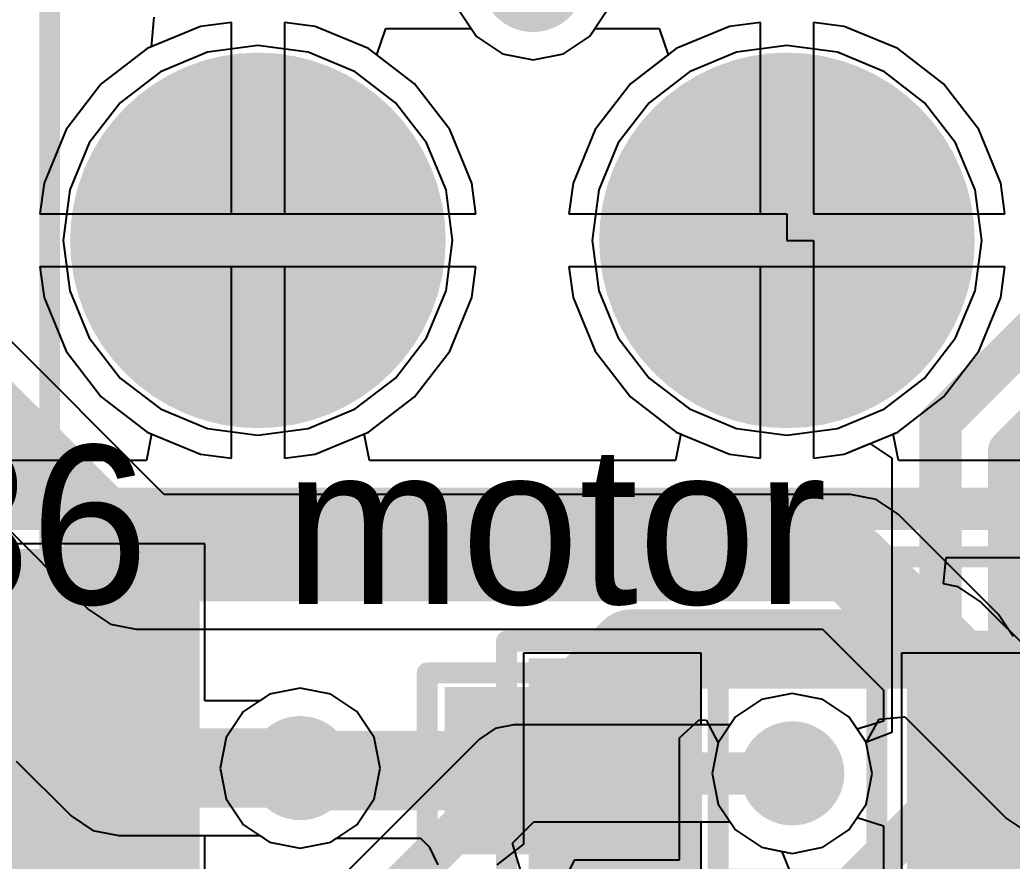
# Model space of a CAD drawing. Header units: millimetres. Extents: x 3.6 to 6.79, y 1.07 to 2.73.
# Drawn here: x 6.236 to 6.4236, y 1.6824 to 1.8415 of the extents above; entities that cross this region are included whole.
import ezdxf

# ---------------------------------------------------------------- set-up
doc = ezdxf.new("R2010")
doc.units = ezdxf.units.MM
doc.header["$MEASUREMENT"] = 0
for name, color, linetype in [('BottomLayer', 5, 'Continuous'), ('BottomOverlay', 54, 'Continuous'), ('BottomPaste', 16, 'Continuous'), ('BottomSolder', 6, 'Continuous'), ('Mechanical15', 56, 'Continuous'), ('MidLayer1', 16, 'Continuous'), ('MidLayer2', 76, 'Continuous'), ('MultiLayer', 9, 'Continuous'), ('PadHoleLayer', 156, 'Continuous'), ('TopLayer', 1, 'Continuous'), ('TopOverlay', 2, 'Continuous'), ('TopPaste', 8, 'Continuous'), ('TopSolder', 216, 'Continuous'), ('ViaHoleLayer', 16, 'Continuous')]:
    doc.layers.add(name, color=color, linetype=linetype)

# ---------------------------------------------------------------- blocks, each defined once
blk = doc.blocks.new('RES_SMD_0603_B_75')
at = {"layer": 'BottomLayer'}
for points in [[(-0.04681, -0.01772), (-0.02319, -0.01772), (-0.04681, 0.01772), (-0.02319, 0.01772)], [(0.02468, -0.01772), (0.0483, -0.01772), (0.02468, 0.01771), (0.0483, 0.01771)]]:
    blk.add_solid(points, dxfattribs=at)
at = {"layer": 'BottomOverlay', "const_width": 0.00394}
for points in [[(-0.055, 0.025), (0.035, 0.025)], [(-0.055, -0.025), (-0.055, 0.025)], [(0.035, 0.025), (0.055, 0.025)], [(0.055, -0.025), (0.055, 0.025)], [(-0.015, 0.02), (0.015, 0.02)], [(-0.015, -0.02), (-0.015, 0.02)], [(0.015, -0.02), (0.015, 0.02)], [(-0.015, -0.02), (0.015, -0.02)], [(-0.055, -0.025), (0.055, -0.025)]]:
    blk.add_lwpolyline(points, dxfattribs=at)
at = {"layer": 'BottomOverlay', "const_width": 0.00197}
for points in [[(-0.05599, 0.025, 1), (-0.05402, 0.025, 1)], [(-0.05599, 0.025, 1), (-0.05402, 0.025, 1)], [(0.03401, 0.025, 1), (0.03598, 0.025, 1)], [(0.03401, 0.025, 1), (0.03598, 0.025, 1)], [(0.05401, 0.025, 1), (0.05598, 0.025, 1)], [(0.05401, 0.025, 1), (0.05598, 0.025, 1)], [(-0.01599, 0.02, 1), (-0.01402, 0.02, 1)], [(-0.01599, 0.02, 1), (-0.01402, 0.02, 1)], [(0.01401, 0.02, 1), (0.01598, 0.02, 1)], [(0.01401, 0.02, 1), (0.01598, 0.02, 1)], [(-0.01599, -0.02, 1), (-0.01402, -0.02, 1)], [(-0.01599, -0.02, 1), (-0.01402, -0.02, 1)], [(0.01401, -0.02, 1), (0.01598, -0.02, 1)], [(0.01401, -0.02, 1), (0.01598, -0.02, 1)], [(-0.05599, -0.025, 1), (-0.05402, -0.025, 1)], [(-0.05599, -0.025, 1), (-0.05402, -0.025, 1)], [(0.05401, -0.025, 1), (0.05598, -0.025, 1)], [(0.05401, -0.025, 1), (0.05598, -0.025, 1)]]:
    blk.add_lwpolyline(points, format="xyb", close=True, dxfattribs=at)
at = {"layer": 'BottomPaste'}
for points in [[(-0.04681, -0.01772), (-0.02319, -0.01772), (-0.04681, 0.01772), (-0.02319, 0.01772)], [(0.02468, -0.01772), (0.0483, -0.01772), (0.02468, 0.01771), (0.0483, 0.01771)]]:
    blk.add_solid(points, dxfattribs=at)
at = {"layer": 'BottomSolder'}
for points in [[(-0.05081, -0.02172), (-0.01919, -0.02172), (-0.05081, 0.02172), (-0.01919, 0.02172)], [(0.02068, -0.02172), (0.0523, -0.02172), (0.02068, 0.02171), (0.0523, 0.02171)]]:
    blk.add_solid(points, dxfattribs=at)
blk = doc.blocks.new('RES_SMD_2512_B_78')
at = {"layer": 'BottomLayer'}
blk.add_solid([(-0.16141, 0.05996), (-0.16141, -0.06996), (-0.09054, 0.05996), (-0.09054, -0.06996)], dxfattribs=at)
at = {"layer": 'BottomOverlay', "const_width": 0.00394}
for points in [[(0.12599, 0.05799), (-0.12598, 0.05799)], [(-0.12598, -0.06799), (-0.12598, 0.05799)]]:
    blk.add_lwpolyline(points, dxfattribs=at)
at = {"layer": 'BottomOverlay', "const_width": 0.00197}
blk.add_lwpolyline([(-0.12696, 0.05799, 1), (-0.12499, 0.05799, 1)], format="xyb", close=True, dxfattribs=at)
blk.add_lwpolyline([(-0.12696, 0.05799, 1), (-0.12499, 0.05799, 1)], format="xyb", close=True, dxfattribs=at)
at = {"layer": 'BottomPaste'}
blk.add_solid([(-0.16141, 0.05996), (-0.16141, -0.06996), (-0.09054, 0.05996), (-0.09054, -0.06996)], dxfattribs=at)
at = {"layer": 'BottomSolder'}
blk.add_solid([(-0.16541, 0.06396), (-0.16541, -0.07396), (-0.08654, 0.06396), (-0.08654, -0.07396)], dxfattribs=at)
blk = doc.blocks.new('JP3_D2C_B_114')
at = {"layer": 'BottomLayer', "const_width": 0.0315}
for points in [[(0.08425, 0.05, 1), (0.11575, 0.05, 1)], [(0.08425, -0.05, 1), (0.11575, -0.05, 1)]]:
    blk.add_lwpolyline(points, format="xyb", close=True, dxfattribs=at)
at = {"layer": 'BottomSolder', "const_width": 0.0355}
for points in [[(0.08225, 0.05, 1), (0.11775, 0.05, 1)], [(0.08225, -0.05, 1), (0.11775, -0.05, 1)]]:
    blk.add_lwpolyline(points, format="xyb", close=True, dxfattribs=at)
at = {"layer": 'Mechanical15', "const_width": 0.00394}
for points in [[(0.15984, -0.08937), (0.15984, 0.45512)], [(0.15984, -0.08937), (-0.15984, -0.08937)]]:
    blk.add_lwpolyline(points, dxfattribs=at)
at = {"layer": 'Mechanical15', "const_width": 0.00197}
blk.add_lwpolyline([(0.15886, -0.08937, 1), (0.16083, -0.08937, 1)], format="xyb", close=True, dxfattribs=at)
blk.add_lwpolyline([(0.15886, -0.08937, 1), (0.16083, -0.08937, 1)], format="xyb", close=True, dxfattribs=at)
at = {"layer": 'MidLayer1', "const_width": 0.0315}
for points in [[(0.08425, 0.05, 1), (0.11575, 0.05, 1)], [(0.08425, -0.05, 1), (0.11575, -0.05, 1)]]:
    blk.add_lwpolyline(points, format="xyb", close=True, dxfattribs=at)
at = {"layer": 'MidLayer2', "const_width": 0.0315}
for points in [[(0.08425, 0.05, 1), (0.11575, 0.05, 1)], [(0.08425, -0.05, 1), (0.11575, -0.05, 1)]]:
    blk.add_lwpolyline(points, format="xyb", close=True, dxfattribs=at)
at = {"layer": 'MultiLayer', "const_width": 0.0315}
for points in [[(0.08425, 0.05, 1), (0.11575, 0.05, 1)], [(0.08425, -0.05, 1), (0.11575, -0.05, 1)]]:
    blk.add_lwpolyline(points, format="xyb", close=True, dxfattribs=at)
at = {"layer": 'PadHoleLayer', "const_width": 0.02165}
for points in [[(0.08917, 0.05, 1), (0.11083, 0.05, 1)], [(0.08917, -0.05, 1), (0.11083, -0.05, 1)]]:
    blk.add_lwpolyline(points, format="xyb", close=True, dxfattribs=at)
at = {"layer": 'TopLayer', "const_width": 0.0315}
for points in [[(0.08425, 0.05, 1), (0.11575, 0.05, 1)], [(0.08425, -0.05, 1), (0.11575, -0.05, 1)]]:
    blk.add_lwpolyline(points, format="xyb", close=True, dxfattribs=at)
at = {"layer": 'TopSolder', "const_width": 0.0355}
for points in [[(0.08225, 0.05, 1), (0.11775, 0.05, 1)], [(0.08225, -0.05, 1), (0.11775, -0.05, 1)]]:
    blk.add_lwpolyline(points, format="xyb", close=True, dxfattribs=at)
blk = doc.blocks.new('RES_SMD_0603_167')
at = {"layer": 'TopLayer'}
for points in [[(-0.04681, -0.01772), (-0.02319, -0.01772), (-0.04681, 0.01772), (-0.02319, 0.01772)], [(0.02468, -0.01771), (0.0483, -0.01771), (0.02468, 0.01772), (0.0483, 0.01772)]]:
    blk.add_solid(points, dxfattribs=at)
at = {"layer": 'TopOverlay', "const_width": 0.00394}
for points in [[(-0.055, 0.025), (-0.055, -0.025)], [(-0.055, 0.025), (0.055, 0.025)], [(0.055, 0.025), (0.055, -0.025)], [(-0.015, 0.02), (-0.015, -0.02)], [(-0.015, 0.02), (0.015, 0.02)], [(0.015, 0.02), (0.015, -0.02)], [(-0.015, -0.02), (0.015, -0.02)], [(-0.055, -0.025), (0.035, -0.025)], [(0.035, -0.025), (0.055, -0.025)]]:
    blk.add_lwpolyline(points, dxfattribs=at)
at = {"layer": 'TopOverlay', "const_width": 0.00197}
for points in [[(-0.05599, 0.025, 1), (-0.05402, 0.025, 1)], [(-0.05599, 0.025, 1), (-0.05402, 0.025, 1)], [(0.05401, 0.025, 1), (0.05598, 0.025, 1)], [(0.05401, 0.025, 1), (0.05598, 0.025, 1)], [(-0.01599, 0.02, 1), (-0.01402, 0.02, 1)], [(-0.01599, 0.02, 1), (-0.01402, 0.02, 1)], [(0.01401, 0.02, 1), (0.01598, 0.02, 1)], [(0.01401, 0.02, 1), (0.01598, 0.02, 1)], [(-0.01599, -0.02, 1), (-0.01402, -0.02, 1)], [(-0.01599, -0.02, 1), (-0.01402, -0.02, 1)], [(0.01401, -0.02, 1), (0.01598, -0.02, 1)], [(0.01401, -0.02, 1), (0.01598, -0.02, 1)], [(-0.05599, -0.025, 1), (-0.05402, -0.025, 1)], [(-0.05599, -0.025, 1), (-0.05402, -0.025, 1)], [(0.03401, -0.025, 1), (0.03598, -0.025, 1)], [(0.03401, -0.025, 1), (0.03598, -0.025, 1)], [(0.05401, -0.025, 1), (0.05598, -0.025, 1)], [(0.05401, -0.025, 1), (0.05598, -0.025, 1)]]:
    blk.add_lwpolyline(points, format="xyb", close=True, dxfattribs=at)
at = {"layer": 'TopPaste'}
for points in [[(-0.04681, -0.01772), (-0.02319, -0.01772), (-0.04681, 0.01772), (-0.02319, 0.01772)], [(0.02468, -0.01771), (0.0483, -0.01771), (0.02468, 0.01772), (0.0483, 0.01772)]]:
    blk.add_solid(points, dxfattribs=at)
at = {"layer": 'TopSolder'}
for points in [[(-0.05081, -0.02172), (-0.01919, -0.02172), (-0.05081, 0.02172), (-0.01919, 0.02172)], [(0.02068, -0.02171), (0.0523, -0.02171), (0.02068, 0.02172), (0.0523, 0.02172)]]:
    blk.add_solid(points, dxfattribs=at)

msp = doc.modelspace()

# ---------------------------------------------------------------- linework, layer by layer
at = {"layer": 'BottomLayer'}
for p, q in [((6.31902, 1.84321), (6.3223, 1.8383)), ((6.3437, 1.8383), (6.34698, 1.84321)), ((6.27017, 1.8402), (6.26007, 1.83602)), ((6.276, 1.84097), (6.27017, 1.8402)), ((6.276, 1.80477), (6.276, 1.84097)), ((6.29183, 1.8402), (6.286, 1.84097)), ((6.286, 1.84097), (6.286, 1.80477)), ((6.30193, 1.83602), (6.29183, 1.8402)), ((6.37017, 1.8402), (6.36007, 1.83602)), ((6.376, 1.84097), (6.37017, 1.8402)), ((6.376, 1.80477), (6.376, 1.84097)), ((6.39183, 1.8402), (6.386, 1.84097)), ((6.386, 1.84097), (6.386, 1.80477)), ((6.40193, 1.83602), (6.39183, 1.8402)), ((6.3223, 1.8383), (6.32721, 1.83502)), ((6.33879, 1.83502), (6.3437, 1.8383)), ((6.26007, 1.83602), (6.2514, 1.82937)), ((6.3106, 1.82937), (6.30193, 1.83602)), ((6.32721, 1.83502), (6.333, 1.83387)), ((6.333, 1.83387), (6.33879, 1.83502)), ((6.36007, 1.83602), (6.3514, 1.82937)), ((6.4106, 1.82937), (6.40193, 1.83602)), ((6.2514, 1.82937), (6.24475, 1.8207)), ((6.31725, 1.8207), (6.3106, 1.82937)), ((6.3514, 1.82937), (6.34475, 1.8207)), ((6.41725, 1.8207), (6.4106, 1.82937)), ((6.24475, 1.8207), (6.24057, 1.8106)), ((6.32143, 1.8106), (6.31725, 1.8207)), ((6.34475, 1.8207), (6.34057, 1.8106)), ((6.42143, 1.8106), (6.41725, 1.8207)), ((6.24057, 1.8106), (6.2398, 1.80477)), ((6.3222, 1.80477), (6.32143, 1.8106)), ((6.34057, 1.8106), (6.3398, 1.80477)), ((6.4222, 1.80477), (6.42143, 1.8106)), ((6.2398, 1.80477), (6.276, 1.80477)), ((6.286, 1.80477), (6.3222, 1.80477)), ((6.3398, 1.80477), (6.376, 1.80477)), ((6.386, 1.80477), (6.4222, 1.80477)), ((6.276, 1.79477), (6.2398, 1.79477)), ((6.2398, 1.79477), (6.24057, 1.78894)), ((6.276, 1.75858), (6.276, 1.79477)), ((6.3222, 1.79477), (6.286, 1.79477)), ((6.286, 1.79477), (6.286, 1.75858)), ((6.32143, 1.78894), (6.3222, 1.79477)), ((6.376, 1.79477), (6.3398, 1.79477)), ((6.3398, 1.79477), (6.34057, 1.78894)), ((6.376, 1.75858), (6.376, 1.79477)), ((6.4222, 1.79477), (6.386, 1.79477)), ((6.386, 1.79477), (6.386, 1.75858)), ((6.42143, 1.78894), (6.4222, 1.79477)), ((6.24057, 1.78894), (6.24475, 1.77884)), ((6.31725, 1.77884), (6.32143, 1.78894)), ((6.34057, 1.78894), (6.34475, 1.77884)), ((6.41725, 1.77884), (6.42143, 1.78894)), ((6.24475, 1.77884), (6.2514, 1.77018)), ((6.3106, 1.77018), (6.31725, 1.77884)), ((6.34475, 1.77884), (6.3514, 1.77018)), ((6.4106, 1.77018), (6.41725, 1.77884)), ((6.2514, 1.77018), (6.26007, 1.76352)), ((6.30193, 1.76352), (6.3106, 1.77018)), ((6.3514, 1.77018), (6.36007, 1.76352)), ((6.40193, 1.76352), (6.4106, 1.77018)), ((6.26007, 1.76352), (6.27017, 1.75934)), ((6.29183, 1.75934), (6.30193, 1.76352)), ((6.36007, 1.76352), (6.37017, 1.75934)), ((6.39183, 1.75934), (6.40193, 1.76352)), ((6.27017, 1.75934), (6.276, 1.75858)), ((6.286, 1.75858), (6.29183, 1.75934)), ((6.37017, 1.75934), (6.376, 1.75858)), ((6.386, 1.75858), (6.39183, 1.75934)), ((6.27096, 1.74241), (6.13104, 1.74241)), ((6.27096, 1.71274), (6.27096, 1.74241)), ((6.36481, 1.72172), (6.33119, 1.72172)), ((6.33119, 1.72172), (6.33119, 1.68561)), ((6.36481, 1.70818), (6.36481, 1.72172)), ((6.4363, 1.72171), (6.40268, 1.72171)), ((6.40268, 1.72171), (6.40268, 1.67628)), ((6.289, 1.71513), (6.28321, 1.71398)), ((6.29479, 1.71398), (6.289, 1.71513)), ((6.28136, 1.71274), (6.27096, 1.71274)), ((6.28321, 1.71398), (6.28136, 1.71274)), ((6.2997, 1.7107), (6.29479, 1.71398)), ((6.37621, 1.71298), (6.3713, 1.7097)), ((6.382, 1.71413), (6.37621, 1.71298)), ((6.38779, 1.71298), (6.382, 1.71413)), ((6.3927, 1.7097), (6.38779, 1.71298)), ((6.30298, 1.70579), (6.2997, 1.7107)), ((6.3713, 1.7097), (6.37028, 1.70818)), ((6.39598, 1.70479), (6.3927, 1.7097)), ((6.37028, 1.70818), (6.36481, 1.70818)), ((6.30413, 1.7), (6.30298, 1.70579)), ((6.39713, 1.699), (6.39598, 1.70479)), ((6.30298, 1.69421), (6.30413, 1.7)), ((6.39598, 1.69321), (6.39713, 1.699)), ((6.2997, 1.6893), (6.30298, 1.69421)), ((6.3927, 1.6883), (6.39598, 1.69321)), ((6.29479, 1.68602), (6.2997, 1.6893)), ((6.36481, 1.67628), (6.36481, 1.68982)), ((6.36481, 1.68982), (6.37028, 1.68982)), ((6.37028, 1.68982), (6.3713, 1.6883)), ((6.3713, 1.6883), (6.37621, 1.68502)), ((6.38779, 1.68502), (6.3927, 1.6883)), ((6.27096, 1.66505), (6.27096, 1.68726)), ((6.27096, 1.68726), (6.28136, 1.68726)), ((6.28136, 1.68726), (6.28321, 1.68602)), ((6.28321, 1.68602), (6.289, 1.68487)), ((6.289, 1.68487), (6.29479, 1.68602)), ((6.33119, 1.68561), (6.32619, 1.6817)), ((6.37621, 1.68502), (6.382, 1.68387)), ((6.382, 1.68387), (6.38779, 1.68502))]:
    msp.add_line(p, q, dxfattribs=at)
for points, const_width in [([(6.32808, 1.849, 1), (6.33792, 1.849, 1)], 0.00984), ([(6.28408, 1.7, 1), (6.29392, 1.7, 1)], 0.00984), ([(6.37708, 1.699, 1), (6.38692, 1.699, 1)], 0.00984), ([(6.28525, 1.7, 1), (6.29275, 1.7, 1)], 0.0075), ([(6.346, 1.699, 1), (6.35, 1.699, 1)], 0.004), ([(6.38, 1.699, 1), (6.384, 1.699, 1)], 0.004), ([(6.41749, 1.699, 1), (6.42149, 1.699, 1)], 0.004)]:
    msp.add_lwpolyline(points, format="xyb", close=True, dxfattribs=dict(at, const_width=const_width))
for points, const_width in [([(6.20298, 1.7), (6.289, 1.7)], 0.015), ([(6.348, 1.699), (6.382, 1.699)], 0.008), ([(6.41949, 1.63651), (6.41949, 1.699)], 0.008)]:
    msp.add_lwpolyline(points, dxfattribs=dict(at, const_width=const_width))
at = {"layer": 'MidLayer1'}
for p, q in [((6.31902, 1.84321), (6.3223, 1.8383)), ((6.3437, 1.8383), (6.34698, 1.84321)), ((6.3223, 1.8383), (6.32721, 1.83502)), ((6.33879, 1.83502), (6.3437, 1.8383)), ((6.281, 1.83658), (6.27147, 1.83533)), ((6.29053, 1.83533), (6.281, 1.83658)), ((6.381, 1.83658), (6.37147, 1.83533)), ((6.39053, 1.83533), (6.381, 1.83658)), ((6.27147, 1.83533), (6.26259, 1.83165)), ((6.29941, 1.83165), (6.29053, 1.83533)), ((6.32721, 1.83502), (6.333, 1.83387)), ((6.333, 1.83387), (6.33879, 1.83502)), ((6.37147, 1.83533), (6.36259, 1.83165)), ((6.39941, 1.83165), (6.39053, 1.83533)), ((6.26259, 1.83165), (6.25497, 1.8258)), ((6.30703, 1.8258), (6.29941, 1.83165)), ((6.36259, 1.83165), (6.35497, 1.8258)), ((6.40703, 1.8258), (6.39941, 1.83165)), ((6.25497, 1.8258), (6.24912, 1.81818)), ((6.31288, 1.81818), (6.30703, 1.8258)), ((6.35497, 1.8258), (6.34912, 1.81818)), ((6.41288, 1.81818), (6.40703, 1.8258)), ((6.24912, 1.81818), (6.24544, 1.8093)), ((6.31656, 1.8093), (6.31288, 1.81818)), ((6.34912, 1.81818), (6.34544, 1.8093)), ((6.41656, 1.8093), (6.41288, 1.81818)), ((6.24544, 1.8093), (6.24419, 1.79977)), ((6.31781, 1.79977), (6.31656, 1.8093)), ((6.34544, 1.8093), (6.34419, 1.79977)), ((6.41781, 1.79977), (6.41656, 1.8093)), ((6.24419, 1.79977), (6.24544, 1.79024)), ((6.31656, 1.79024), (6.31781, 1.79977)), ((6.34419, 1.79977), (6.34544, 1.79024)), ((6.41656, 1.79024), (6.41781, 1.79977)), ((6.26328, 1.75174), (6.21774, 1.79728)), ((6.24544, 1.79024), (6.24912, 1.78137)), ((6.31288, 1.78137), (6.31656, 1.79024)), ((6.34544, 1.79024), (6.34912, 1.78137)), ((6.41288, 1.78137), (6.41656, 1.79024)), ((6.19599, 1.78299), (6.24899, 1.72999)), ((6.24912, 1.78137), (6.25497, 1.77374)), ((6.30703, 1.77374), (6.31288, 1.78137)), ((6.34912, 1.78137), (6.35497, 1.77374)), ((6.40703, 1.77374), (6.41288, 1.78137)), ((6.25497, 1.77374), (6.26259, 1.76789)), ((6.29941, 1.76789), (6.30703, 1.77374)), ((6.35497, 1.77374), (6.36259, 1.76789)), ((6.39941, 1.76789), (6.40703, 1.77374)), ((6.26259, 1.76789), (6.27147, 1.76422)), ((6.29053, 1.76422), (6.29941, 1.76789)), ((6.36259, 1.76789), (6.37147, 1.76422)), ((6.39053, 1.76422), (6.39941, 1.76789)), ((6.27147, 1.76422), (6.281, 1.76296)), ((6.281, 1.76296), (6.29053, 1.76422)), ((6.37147, 1.76422), (6.381, 1.76296)), ((6.381, 1.76296), (6.39053, 1.76422)), ((6.393, 1.75174), (6.26328, 1.75174)), ((6.39788, 1.75077), (6.393, 1.75174)), ((6.40201, 1.74801), (6.39788, 1.75077)), ((6.42101, 1.72901), (6.40201, 1.74801)), ((6.24899, 1.72999), (6.25312, 1.72723)), ((6.42377, 1.72488), (6.42101, 1.72901)), ((6.25312, 1.72723), (6.258, 1.72626)), ((6.258, 1.72626), (6.38772, 1.72626)), ((6.38772, 1.72626), (6.39926, 1.71472)), ((6.289, 1.71513), (6.28321, 1.71398)), ((6.29479, 1.71398), (6.289, 1.71513)), ((6.39926, 1.71472), (6.39926, 1.70889)), ((6.28321, 1.71398), (6.2783, 1.7107)), ((6.2997, 1.7107), (6.29479, 1.71398)), ((6.37621, 1.71298), (6.3713, 1.7097)), ((6.382, 1.71413), (6.37621, 1.71298)), ((6.38779, 1.71298), (6.382, 1.71413)), ((6.3927, 1.7097), (6.38779, 1.71298)), ((6.2783, 1.7107), (6.27502, 1.70579)), ((6.30298, 1.70579), (6.2997, 1.7107)), ((6.3713, 1.7097), (6.37028, 1.70818)), ((6.39426, 1.70737), (6.3927, 1.7097)), ((6.39926, 1.70889), (6.39426, 1.70737)), ((6.32584, 1.70748), (6.32286, 1.70549)), ((6.32935, 1.70818), (6.32584, 1.70748)), ((6.37028, 1.70818), (6.32935, 1.70818)), ((6.27502, 1.70579), (6.27387, 1.7)), ((6.32286, 1.70549), (6.28751, 1.67014)), ((6.30413, 1.7), (6.30298, 1.70579)), ((6.27387, 1.7), (6.27502, 1.69421)), ((6.30298, 1.69421), (6.30413, 1.7)), ((6.27502, 1.69421), (6.2783, 1.6893)), ((6.2997, 1.6893), (6.30298, 1.69421)), ((6.3927, 1.6883), (6.39426, 1.69063)), ((6.39426, 1.69063), (6.39926, 1.68911)), ((6.2783, 1.6893), (6.28321, 1.68602)), ((6.29479, 1.68602), (6.2997, 1.6893)), ((6.32915, 1.68582), (6.33315, 1.68982)), ((6.33315, 1.68982), (6.37028, 1.68982)), ((6.37028, 1.68982), (6.3713, 1.6883)), ((6.3713, 1.6883), (6.37621, 1.68502)), ((6.38779, 1.68502), (6.3927, 1.6883)), ((6.39926, 1.68911), (6.39926, 1.60764)), ((6.28321, 1.68602), (6.289, 1.68487)), ((6.289, 1.68487), (6.29479, 1.68602)), ((6.33075, 1.68034), (6.32915, 1.68582)), ((6.37621, 1.68502), (6.382, 1.68387)), ((6.382, 1.68387), (6.38779, 1.68502))]:
    msp.add_line(p, q, dxfattribs=at)
for points, const_width in [([(6.32808, 1.849, 1), (6.33792, 1.849, 1)], 0.00984), ([(6.25425, 1.739, 1), (6.26175, 1.739, 1)], 0.0075), ([(6.25425, 1.739, 1), (6.26175, 1.739, 1)], 0.0075), ([(6.38925, 1.739, 1), (6.39675, 1.739, 1)], 0.0075), ([(6.38925, 1.739, 1), (6.39675, 1.739, 1)], 0.0075), ([(6.40825, 1.72, 1), (6.41575, 1.72, 1)], 0.0075), ([(6.40825, 1.72, 1), (6.41575, 1.72, 1)], 0.0075), ([(6.28408, 1.7, 1), (6.29392, 1.7, 1)], 0.00984), ([(6.37708, 1.699, 1), (6.38692, 1.699, 1)], 0.00984), ([(6.32735, 1.699, 1), (6.33135, 1.699, 1)], 0.004), ([(6.32735, 1.699, 1), (6.33135, 1.699, 1)], 0.004), ([(6.38, 1.699, 1), (6.384, 1.699, 1)], 0.004)]:
    msp.add_lwpolyline(points, format="xyb", close=True, dxfattribs=dict(at, const_width=const_width))
for points, const_width in [([(6.205, 1.792), (6.258, 1.739)], 0.015), ([(6.258, 1.739), (6.393, 1.739)], 0.015), ([(6.393, 1.739), (6.412, 1.72)], 0.015), ([(6.412, 1.6), (6.412, 1.72)], 0.015), ([(6.294, 1.66365), (6.32935, 1.699)], 0.008), ([(6.32935, 1.699), (6.382, 1.699)], 0.008)]:
    msp.add_lwpolyline(points, dxfattribs=dict(at, const_width=const_width))
at = {"layer": 'MidLayer2'}
for p, q in [((6.31902, 1.84321), (6.3223, 1.8383)), ((6.27017, 1.8402), (6.26007, 1.83602)), ((6.276, 1.84097), (6.27017, 1.8402)), ((6.276, 1.80477), (6.276, 1.84097)), ((6.29183, 1.8402), (6.286, 1.84097)), ((6.286, 1.84097), (6.286, 1.80477)), ((6.30193, 1.83602), (6.29183, 1.8402)), ((6.3223, 1.8383), (6.32721, 1.83502)), ((6.33879, 1.83502), (6.3437, 1.8383)), ((6.3437, 1.8383), (6.34472, 1.83982)), ((6.34472, 1.83982), (6.35682, 1.83982)), ((6.35682, 1.83982), (6.35852, 1.83482)), ((6.26007, 1.83602), (6.2514, 1.82937)), ((6.3106, 1.82937), (6.30193, 1.83602)), ((6.32721, 1.83502), (6.333, 1.83387)), ((6.333, 1.83387), (6.33879, 1.83502)), ((6.35852, 1.83482), (6.3514, 1.82937)), ((6.2514, 1.82937), (6.24475, 1.8207)), ((6.31725, 1.8207), (6.3106, 1.82937)), ((6.3514, 1.82937), (6.34475, 1.8207)), ((6.24475, 1.8207), (6.24057, 1.8106)), ((6.32143, 1.8106), (6.31725, 1.8207)), ((6.34475, 1.8207), (6.34057, 1.8106)), ((6.24057, 1.8106), (6.2398, 1.80477)), ((6.3222, 1.80477), (6.32143, 1.8106)), ((6.34057, 1.8106), (6.3398, 1.80477)), ((6.2398, 1.80477), (6.276, 1.80477)), ((6.286, 1.80477), (6.3222, 1.80477)), ((6.3398, 1.80477), (6.381, 1.80477)), ((6.381, 1.80477), (6.381, 1.79977)), ((6.381, 1.79977), (6.386, 1.79977)), ((6.386, 1.79977), (6.386, 1.75858)), ((6.276, 1.79477), (6.2398, 1.79477)), ((6.2398, 1.79477), (6.24057, 1.78894)), ((6.276, 1.75858), (6.276, 1.79477)), ((6.3222, 1.79477), (6.286, 1.79477)), ((6.286, 1.79477), (6.286, 1.75858)), ((6.32143, 1.78894), (6.3222, 1.79477)), ((6.376, 1.79477), (6.3398, 1.79477)), ((6.3398, 1.79477), (6.34057, 1.78894)), ((6.376, 1.75858), (6.376, 1.79477)), ((6.24057, 1.78894), (6.24475, 1.77884)), ((6.31725, 1.77884), (6.32143, 1.78894)), ((6.34057, 1.78894), (6.34475, 1.77884)), ((6.24475, 1.77884), (6.2514, 1.77018)), ((6.3106, 1.77018), (6.31725, 1.77884)), ((6.34475, 1.77884), (6.3514, 1.77018)), ((6.2514, 1.77018), (6.26007, 1.76352)), ((6.30193, 1.76352), (6.3106, 1.77018)), ((6.3514, 1.77018), (6.36007, 1.76352)), ((6.26007, 1.76352), (6.27017, 1.75934)), ((6.29183, 1.75934), (6.30193, 1.76352)), ((6.36007, 1.76352), (6.37017, 1.75934)), ((6.39183, 1.75934), (6.39667, 1.76135)), ((6.39667, 1.76135), (6.40082, 1.75857)), ((6.27017, 1.75934), (6.276, 1.75858)), ((6.286, 1.75858), (6.29183, 1.75934)), ((6.37017, 1.75934), (6.376, 1.75858)), ((6.386, 1.75858), (6.39183, 1.75934)), ((6.40082, 1.75857), (6.40082, 1.70676)), ((6.289, 1.71513), (6.28321, 1.71398)), ((6.29479, 1.71398), (6.289, 1.71513)), ((6.28321, 1.71398), (6.2783, 1.7107)), ((6.2997, 1.7107), (6.29479, 1.71398)), ((6.37621, 1.71298), (6.3713, 1.7097)), ((6.382, 1.71413), (6.37621, 1.71298)), ((6.38779, 1.71298), (6.382, 1.71413)), ((6.3927, 1.7097), (6.38779, 1.71298)), ((6.2783, 1.7107), (6.27502, 1.70579)), ((6.30298, 1.70579), (6.2997, 1.7107)), ((6.3713, 1.7097), (6.36802, 1.70479)), ((6.39582, 1.70503), (6.3927, 1.7097)), ((6.27502, 1.70579), (6.27387, 1.7)), ((6.30413, 1.7), (6.30298, 1.70579)), ((6.3962, 1.70496), (6.39582, 1.70503)), ((6.40082, 1.70676), (6.3962, 1.70496)), ((6.36802, 1.70479), (6.36687, 1.699)), ((6.27387, 1.7), (6.27502, 1.69421)), ((6.30298, 1.69421), (6.30413, 1.7)), ((6.36687, 1.699), (6.36802, 1.69321)), ((6.27502, 1.69421), (6.2783, 1.6893)), ((6.2997, 1.6893), (6.30298, 1.69421)), ((6.36802, 1.69321), (6.3713, 1.6883)), ((6.2783, 1.6893), (6.28321, 1.68602)), ((6.29479, 1.68602), (6.2997, 1.6893)), ((6.3713, 1.6883), (6.37621, 1.68502)), ((6.28321, 1.68602), (6.289, 1.68487)), ((6.289, 1.68487), (6.29479, 1.68602)), ((6.37621, 1.68502), (6.38005, 1.68425)), ((6.38005, 1.68425), (6.38202, 1.67919))]:
    msp.add_line(p, q, dxfattribs=at)
for points, const_width in [([(6.32808, 1.849, 1), (6.33792, 1.849, 1)], 0.00984), ([(6.408, 1.76538, 1), (6.412, 1.76538, 1)], 0.004), ([(6.408, 1.76538, 1), (6.412, 1.76538, 1)], 0.004), ([(6.421, 1.76, 1), (6.425, 1.76, 1)], 0.004), ([(6.421, 1.76, 1), (6.425, 1.76, 1)], 0.004), ([(6.28408, 1.7, 1), (6.29392, 1.7, 1)], 0.00984), ([(6.37708, 1.699, 1), (6.38692, 1.699, 1)], 0.00984), ([(6.408, 1.69415, 1), (6.412, 1.69415, 1)], 0.004), ([(6.408, 1.69415, 1), (6.412, 1.69415, 1)], 0.004), ([(6.421, 1.68877, 1), (6.425, 1.68877, 1)], 0.004), ([(6.421, 1.68877, 1), (6.425, 1.68877, 1)], 0.004)]:
    msp.add_lwpolyline(points, format="xyb", close=True, dxfattribs=dict(at, const_width=const_width))
at = {"layer": 'MidLayer2', "const_width": 0.008}
for points in [[(6.423, 1.76), (6.466, 1.803)], [(6.41, 1.76538), (6.444, 1.79938)], [(6.41, 1.69415), (6.41, 1.76538)], [(6.423, 1.68877), (6.423, 1.76)], [(6.298, 1.58215), (6.41, 1.69415)], [(6.311, 1.57677), (6.423, 1.68877)]]:
    msp.add_lwpolyline(points, dxfattribs=at)
at = {"layer": 'MultiLayer', "const_width": 0.00984}
for points in [[(6.32808, 1.849, 1), (6.33792, 1.849, 1)], [(6.28408, 1.7, 1), (6.29392, 1.7, 1)], [(6.37708, 1.699, 1), (6.38692, 1.699, 1)]]:
    msp.add_lwpolyline(points, format="xyb", close=True, dxfattribs=at)
at = {"layer": 'TopLayer'}
for p, q in [((6.26134, 1.84196), (6.26084, 1.83634)), ((6.3437, 1.8383), (6.34698, 1.84321)), ((6.37017, 1.8402), (6.36007, 1.83602)), ((6.376, 1.84097), (6.37017, 1.8402)), ((6.376, 1.80477), (6.376, 1.84097)), ((6.39183, 1.8402), (6.386, 1.84097)), ((6.386, 1.84097), (6.386, 1.80477)), ((6.40193, 1.83602), (6.39183, 1.8402)), ((6.30348, 1.83482), (6.30518, 1.83982)), ((6.30518, 1.83982), (6.32128, 1.83982)), ((6.32128, 1.83982), (6.3223, 1.8383)), ((6.3223, 1.8383), (6.32721, 1.83502)), ((6.33879, 1.83502), (6.3437, 1.8383)), ((6.26084, 1.83634), (6.26007, 1.83602)), ((6.26007, 1.83602), (6.2514, 1.82937)), ((6.3106, 1.82937), (6.30348, 1.83482)), ((6.32721, 1.83502), (6.333, 1.83387)), ((6.333, 1.83387), (6.33879, 1.83502)), ((6.36007, 1.83602), (6.3514, 1.82937)), ((6.4106, 1.82937), (6.40193, 1.83602)), ((6.2514, 1.82937), (6.24475, 1.8207)), ((6.31725, 1.8207), (6.3106, 1.82937)), ((6.3514, 1.82937), (6.34475, 1.8207)), ((6.41725, 1.8207), (6.4106, 1.82937)), ((6.24475, 1.8207), (6.24057, 1.8106)), ((6.32143, 1.8106), (6.31725, 1.8207)), ((6.34475, 1.8207), (6.34057, 1.8106)), ((6.42143, 1.8106), (6.41725, 1.8207)), ((6.24057, 1.8106), (6.2398, 1.80477)), ((6.3222, 1.80477), (6.32143, 1.8106)), ((6.34057, 1.8106), (6.3398, 1.80477)), ((6.4222, 1.80477), (6.42143, 1.8106)), ((6.2398, 1.80477), (6.281, 1.80477)), ((6.281, 1.80477), (6.3222, 1.80477)), ((6.3398, 1.80477), (6.376, 1.80477)), ((6.386, 1.80477), (6.4222, 1.80477)), ((6.281, 1.79477), (6.2398, 1.79477)), ((6.2398, 1.79477), (6.24057, 1.78894)), ((6.3222, 1.79477), (6.281, 1.79477)), ((6.32143, 1.78894), (6.3222, 1.79477)), ((6.381, 1.79477), (6.3398, 1.79477)), ((6.3398, 1.79477), (6.34057, 1.78894)), ((6.4222, 1.79477), (6.381, 1.79477)), ((6.42143, 1.78894), (6.4222, 1.79477)), ((6.24057, 1.78894), (6.24475, 1.77884)), ((6.31725, 1.77884), (6.32143, 1.78894)), ((6.34057, 1.78894), (6.34475, 1.77884)), ((6.41725, 1.77884), (6.42143, 1.78894)), ((6.24475, 1.77884), (6.2514, 1.77018)), ((6.3106, 1.77018), (6.31725, 1.77884)), ((6.34475, 1.77884), (6.3514, 1.77018)), ((6.4106, 1.77018), (6.41725, 1.77884)), ((6.2514, 1.77018), (6.26007, 1.76352)), ((6.30193, 1.76352), (6.3106, 1.77018)), ((6.3514, 1.77018), (6.36007, 1.76352)), ((6.40193, 1.76352), (6.4106, 1.77018)), ((6.26091, 1.76318), (6.25992, 1.75818)), ((6.26007, 1.76352), (6.26091, 1.76318)), ((6.30109, 1.76318), (6.30193, 1.76352)), ((6.30208, 1.75818), (6.30109, 1.76318)), ((6.36091, 1.76318), (6.35992, 1.75818)), ((6.36007, 1.76352), (6.36091, 1.76318)), ((6.40109, 1.76318), (6.40193, 1.76352)), ((6.40208, 1.75818), (6.40109, 1.76318)), ((6.25992, 1.75818), (6.20566, 1.75818)), ((6.35992, 1.75818), (6.30208, 1.75818)), ((6.44504, 1.75818), (6.40208, 1.75818)), ((6.41062, 1.73482), (6.41111, 1.73982)), ((6.41111, 1.73982), (6.44619, 1.73982)), ((6.41338, 1.73427), (6.41062, 1.73482)), ((6.41751, 1.73151), (6.41338, 1.73427)), ((6.43679, 1.71223), (6.41751, 1.73151)), ((6.36071, 1.70574), (6.36438, 1.70914)), ((6.36438, 1.70914), (6.36571, 1.70904)), ((6.36571, 1.70904), (6.36802, 1.70479)), ((6.39598, 1.70479), (6.39842, 1.70928)), ((6.39842, 1.70928), (6.40331, 1.70966)), ((6.40331, 1.70966), (6.4225, 1.69048)), ((6.36071, 1.68268), (6.36071, 1.70574)), ((6.36802, 1.70479), (6.36687, 1.699)), ((6.39713, 1.699), (6.39598, 1.70479)), ((6.23533, 1.70133), (6.24568, 1.69099)), ((6.36687, 1.699), (6.36802, 1.69321)), ((6.39598, 1.69321), (6.39713, 1.699)), ((6.36802, 1.69321), (6.3713, 1.6883)), ((6.3927, 1.6883), (6.39598, 1.69321)), ((6.24568, 1.69099), (6.24981, 1.68823)), ((6.4225, 1.69048), (6.42663, 1.68771)), ((6.24981, 1.68823), (6.25469, 1.68726)), ((6.3713, 1.6883), (6.37621, 1.68502)), ((6.38779, 1.68502), (6.3927, 1.6883)), ((6.25469, 1.68726), (6.28136, 1.68726)), ((6.28136, 1.68726), (6.28321, 1.68602)), ((6.29479, 1.68602), (6.29588, 1.68674)), ((6.29588, 1.68674), (6.31174, 1.68674)), ((6.31174, 1.68674), (6.31339, 1.68509)), ((6.28321, 1.68602), (6.289, 1.68487)), ((6.289, 1.68487), (6.29479, 1.68602)), ((6.31339, 1.68509), (6.31502, 1.68174)), ((6.37621, 1.68502), (6.382, 1.68387)), ((6.382, 1.68387), (6.38779, 1.68502)), ((6.33835, 1.67768), (6.34088, 1.68268)), ((6.34088, 1.68268), (6.36071, 1.68268))]:
    msp.add_line(p, q, dxfattribs=at)
for points, const_width in [([(6.32808, 1.849, 1), (6.33792, 1.849, 1)], 0.00984), ([(6.22714, 1.7238, 1), (6.23464, 1.7238, 1)], 0.0075), ([(6.22714, 1.7238, 1), (6.23464, 1.7238, 1)], 0.0075), ([(6.34775, 1.7225, 1), (6.35525, 1.7225, 1)], 0.0075), ([(6.34775, 1.7225, 1), (6.35525, 1.7225, 1)], 0.0075), ([(6.40475, 1.7225, 1), (6.41225, 1.7225, 1)], 0.0075), ([(6.40475, 1.7225, 1), (6.41225, 1.7225, 1)], 0.0075), ([(6.33425, 1.709, 1), (6.34175, 1.709, 1)], 0.0075), ([(6.33425, 1.709, 1), (6.34175, 1.709, 1)], 0.0075), ([(6.28408, 1.7, 1), (6.29392, 1.7, 1)], 0.00984), ([(6.37708, 1.699, 1), (6.38692, 1.699, 1)], 0.00984), ([(6.25094, 1.7, 1), (6.25844, 1.7, 1)], 0.0075), ([(6.25094, 1.7, 1), (6.25844, 1.7, 1)], 0.0075), ([(6.28525, 1.7, 1), (6.29275, 1.7, 1)], 0.0075), ([(6.28525, 1.7, 1), (6.29275, 1.7, 1)], 0.0075), ([(6.28576, 1.69949, 1), (6.29326, 1.69949, 1)], 0.0075), ([(6.28576, 1.69949, 1), (6.29326, 1.69949, 1)], 0.0075), ([(6.33425, 1.69949, 1), (6.34175, 1.69949, 1)], 0.0075), ([(6.33425, 1.69949, 1), (6.34175, 1.69949, 1)], 0.0075)]:
    msp.add_lwpolyline(points, format="xyb", close=True, dxfattribs=dict(at, const_width=const_width))
for points, const_width in [([(6.13865, 1.749), (6.452, 1.749)], 0.008), ([(6.1851, 1.7238), (6.23089, 1.7238)], 0.015), ([(6.23089, 1.7238), (6.25469, 1.7)], 0.015), ([(6.338, 1.709), (6.3515, 1.7225)], 0.015), ([(6.3515, 1.7225), (6.4085, 1.7225)], 0.015), ([(6.4085, 1.7225), (6.43151, 1.69949)], 0.015), ([(6.338, 1.69949), (6.338, 1.709)], 0.015), ([(6.25469, 1.7), (6.289, 1.7)], 0.015), ([(6.289, 1.7), (6.28951, 1.69949)], 0.015), ([(6.28951, 1.69949), (6.338, 1.69949)], 0.015)]:
    msp.add_lwpolyline(points, dxfattribs=dict(at, const_width=const_width))
at = {"layer": 'ViaHoleLayer', "const_width": 0.00591}
for points in [[(6.28605, 1.7, 1), (6.29195, 1.7, 1)], [(6.37905, 1.699, 1), (6.38495, 1.699, 1)]]:
    msp.add_lwpolyline(points, format="xyb", close=True, dxfattribs=at)

# ---------------------------------------------------------------- block references
for name, p, rotation in [('JP3_D2C_B_114', (6.331, 1.89977), 270), ('RES_SMD_2512_B_78', (6.206, 1.576), 270), ('RES_SMD_0603_167', (6.338, 1.663), 90)]:
    msp.add_blockref(name, p, dxfattribs=dict(rotation=rotation))
msp.add_blockref('RES_SMD_0603_B_75', (6.383, 1.699))

# ---------------------------------------------------------------- texts
at = {"layer": 'TopOverlay'}
for s, p in [('R36', (6.18673, 1.731)), ('motor', (6.286, 1.731))]:
    msp.add_text(s, height=0.03, dxfattribs=at).set_placement(p)

doc.saveas('drawing.dxf')
